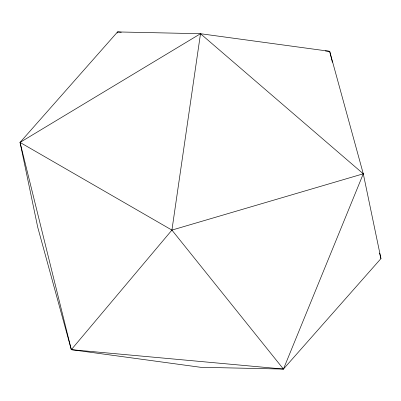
<?xml version="1.0" encoding="UTF-8"?>
<svg xmlns="http://www.w3.org/2000/svg" width="401" height="401" viewBox="0 0 401 401"><rect width="100%" height="100%" fill="white"/><g stroke="black" fill="none" stroke-linecap="round" stroke-linejoin="round"><path stroke-width="0.6" d="M71.313 349.672L171.919 230.094L200.5 33.719L329.687 51.328L363.286 173.798L380.95 258.585L283.442 369.07L200.5 367.281L71.313 349.672L37.714 227.202L20.05 142.415L117.558 31.93L200.5 33.719L363.286 173.798L283.442 369.07L71.313 349.672L20.05 142.415L200.5 33.719M117.082 33.088L117.558 31.93L121.297 32.27M20.05 142.415L171.919 230.094L363.286 173.798M325.321 50.927L329.687 51.328L332.394 62.265M171.919 230.094L283.442 369.07M379.597 253.116L380.95 258.585"/></g></svg>
